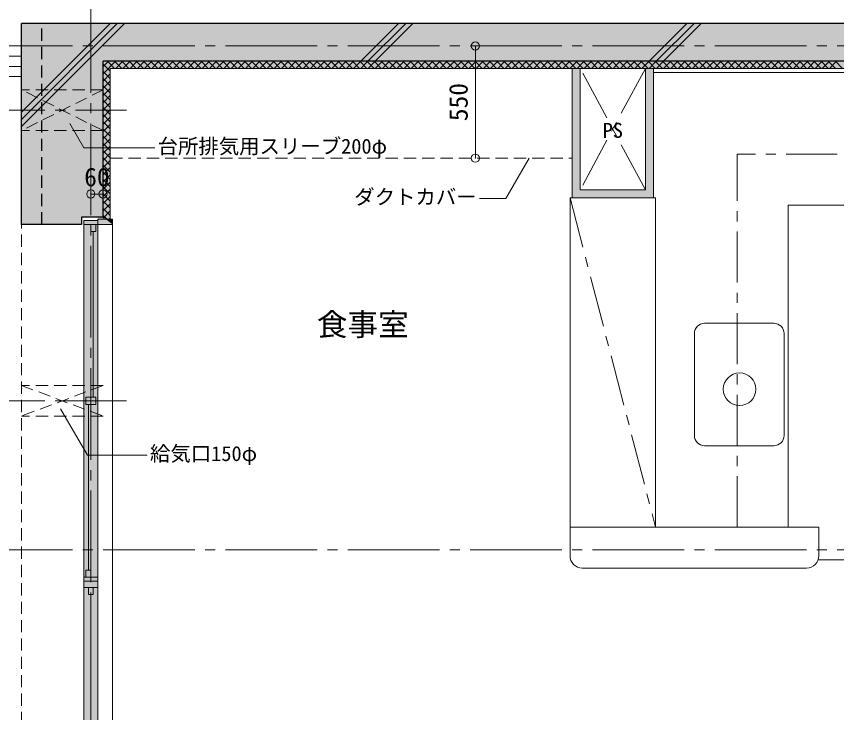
# Model space of a CAD drawing. Units: millimetres at full size, sheet at 1:50; details may follow other scales. Extents: x -9674 to 9699, y -6794 to 6791.
# Drawn here: x -7042 to -3020, y -27 to 3387 of the extents above; entities that cross this region are included whole.
import ezdxf
from ezdxf.enums import TextEntityAlignment as Align

# ---------------------------------------------------------------- set-up
doc = ezdxf.new("R2010")
doc.units = ezdxf.units.MM
doc.header["$LTSCALE"] = 50
doc.header["$PDMODE"] = 32
doc.header["$PDSIZE"] = 40
for name, pattern in [('CHAIN1', [8, 5, -1, 1, -1]), ('CHAIN2', [12, 9, -1, 1, -1]), ('DASHED1', [1.8, 1.2, -0.6])]:
    doc.linetypes.add(name, pattern=pattern)
for name, color, linetype, lineweight in [('1-0_芯', 7, 'CHAIN2', 9), ('1-1_躯体', 2, 'Continuous', 25), ('1-2_間仕切', 3, 'Continuous', 18), ('1-3_建具', 3, 'Continuous', 18), ('1-5_設備', 7, 'Continuous', 9), ('1-6_ﾊﾞﾙｺﾆｰ・階段', 4, 'Continuous', 9), ('1-7_その他', 7, 'DASHED1', 9), ('1-8_ハッチ', 4, 'Continuous', 9), ('1-A_文字', 7, 'Continuous', 9), ('1-B_寸法', 7, 'Continuous', 9), ('1-C_梁', 7, 'DASHED1', 9)]:
    doc.layers.add(name, color=color, linetype=linetype, lineweight=lineweight)
for name, color, linetype in [('4-0', 1, 'Continuous'), ('4-1', 2, 'Continuous'), ('4-2', 4, 'Continuous'), ('4-F', 4, 'Continuous')]:
    doc.layers.add(name, color=color, linetype=linetype)
doc.styles.add('ＭＳ ゴシック', font='')
doc.styles.get('ＭＳ ゴシック').set_extended_font_data('MS Gothic')

msp = doc.modelspace()

# ---------------------------------------------------------------- linework, layer by layer
at = {"layer": '1-0_芯'}
for p, q in [((-6677.5, -4188.13), (-6677.5, 4241.87)), ((-8417.5, 3241.87), (8192.5, 3241.87)), ((-8417.5, 771.87), (8192.5, 771.87))]:
    msp.add_line(p, q, dxfattribs=at)
at = {"layer": '1-1_躯体'}
for p, q in [((-7017.5, 2366.87), (-7017.5, 3351.87)), ((6382.5, 3351.87), (-7017.5, 3351.87)), ((-6617.5, 2401.87), (-6617.5, 3166.87)), ((6082.5, 3166.87), (-6617.5, 3166.87)), ((-6722.5, 2401.87), (-6722.5, 2366.87)), ((-6617.5, 2401.87), (-6722.5, 2401.87)), ((-6722.5, 2366.87), (-7017.5, 2366.87))]:
    msp.add_line(p, q, dxfattribs=at)
at = {"layer": '1-1_躯体', "linetype": 'DASHED1'}
msp.add_line((-6917.5, 2366.87), (-6917.5, 3351.87), dxfattribs=at)
at = {"layer": '1-2_間仕切'}
for p, q in [((-4277.5, 3131.87), (-4277.5, 2536.87)), ((-3957.5, 3131.87), (-3957.5, 2536.87)), ((-3917.5, 3131.87), (-3917.5, 2496.87)), ((-4277.5, 2536.87), (-3957.5, 2536.87))]:
    msp.add_line(p, q, dxfattribs=at)
msp.add_lwpolyline([(-4317.5, 3131.87), (-4317.5, 2496.87), (-3917.5, 2496.87)], dxfattribs=at)
at = {"layer": '1-3_建具', "color": 7, "lineweight": 9}
for p, q in [((-6712.5, 2386.87), (-6712.5, 2351.87)), ((-6712.5, 2386.87), (-6642.5, 2386.87)), ((-6642.5, 2366.87), (-6712.5, 2366.87)), ((-6712.5, 2351.87), (-6712.5, 651.87)), ((-6642.5, 2351.87), (-6642.5, 2366.87)), ((-6642.5, 2351.87), (-6642.5, 651.87)), ((-6570.5, -2063.13), (-6570.5, 2366.87)), ((-6815.98, 1501.87), (-6539.02, 1501.87)), ((-6712.5, 571.87), (-6712.5, 651.87)), ((-6642.5, 651.87), (-6642.5, 571.87)), ((-6642.5, 636.87), (-6712.5, 636.87)), ((-6712.5, 616.87), (-6642.5, 616.87)), ((-6642.5, 586.87), (-6712.5, 586.87)), ((-6712.5, 571.87), (-6712.5, -268.13)), ((-6642.5, 571.87), (-6642.5, -268.13))]:
    msp.add_line(p, q, dxfattribs=at)
at = {"layer": '1-3_建具'}
for p, q in [((-6642.5, 2391.87), (-6642.5, 2366.87)), ((-6570.5, 2391.87), (-6642.5, 2391.87)), ((-6677.5, 2331.87), (-6677.5, 2366.87)), ((-6653.5, 2331.87), (-6653.5, 2366.87)), ((-6653.5, 2331.87), (-6677.5, 2331.87)), ((-6665.5, 2331.87), (-6665.5, 1519.37)), ((-6653.5, 1519.37), (-6701.5, 1519.37)), ((-6701.5, 1519.37), (-6701.5, 1484.37)), ((-6677.5, 1519.37), (-6677.5, 1484.37)), ((-6689.5, 671.87), (-6689.5, 1484.37)), ((-6701.5, 671.87), (-6677.5, 671.87)), ((-6701.5, 671.87), (-6701.5, 636.87)), ((-6677.5, 671.87), (-6677.5, 636.87)), ((-6689.5, 551.87), (-6689.5, 586.87)), ((-6665.5, 551.87), (-6665.5, 586.87)), ((-6665.5, 551.87), (-6689.5, 551.87)), ((-6677.5, -248.13), (-6677.5, 551.87))]:
    msp.add_line(p, q, dxfattribs=at)
for points in [[(-6570.5, 2391.87), (-6570.5, 2366.87), (-6642.5, 2366.87)], [(-6653.5, 1519.37), (-6653.5, 1484.37), (-6701.5, 1484.37)]]:
    msp.add_lwpolyline(points, dxfattribs=at)
at = {"layer": '1-5_設備'}
for p, q in [((-2167.5, 3111.87), (-3917.5, 3111.87)), ((-4327.5, 2496.87), (-4317.5, 2496.87)), ((-4327.5, 741.87), (-4327.5, 2496.87)), ((-3917.5, 2496.87), (-3907.5, 2496.87)), ((-3907.5, 881.87), (-3907.5, 2496.87)), ((-2167.5, 2461.87), (-3257.5, 2461.87)), ((-3257.5, 881.87), (-3257.5, 2461.87)), ((-3667.5, 1881.87), (-3327.5, 1881.87)), ((-3717.5, 1331.87), (-3717.5, 1831.87)), ((-3277.5, 1831.87), (-3277.5, 1331.87)), ((-3667.5, 1281.87), (-3327.5, 1281.87)), ((-3110.93, 721.87), (-2277.5, 721.87)), ((-3167.5, 681.87), (-4267.5, 681.87))]:
    msp.add_line(p, q, dxfattribs=at)
at = {"layer": '1-5_設備', "linetype": 'CHAIN1'}
for p, q in [((-3017.5, 2711.87), (-3507.5, 2711.87)), ((-3507.5, 881.87), (-3507.5, 2711.87)), ((-4327.5, 2496.87), (-3907.5, 881.87))]:
    msp.add_line(p, q, dxfattribs=at)
at = {"layer": '1-5_設備'}
msp.add_lwpolyline([(-3107.5, 741.87), (-3107.5, 881.87), (-4327.5, 881.87)], dxfattribs=at)
msp.add_circle((-3495.87, 1558.5), 80, dxfattribs=at)
for centre, radius, start, end in [((-3667.5, 1831.87), 50, 90, 180), ((-3327.5, 1831.87), 50, 0, 90), ((-3667.5, 1331.87), 50, 180, 270), ((-3327.5, 1331.87), 50, 270, 0), ((-4267.5, 741.87), 60, 180, 270), ((-3167.5, 741.87), 60, 270, 0)]:
    msp.add_arc(centre, radius, start, end, dxfattribs=at)
at = {"layer": '1-6_ﾊﾞﾙｺﾆｰ・階段', "color": 7}
for p, q in [((-7917.5, 3241.87), (-7017.5, 3241.87)), ((-7890.7, 3191.87), (-7017.5, 3191.87)), ((-7863.9, 3141.87), (-7017.5, 3141.87)), ((-7837.1, 3091.87), (-7017.5, 3091.87))]:
    msp.add_line(p, q, dxfattribs=at)
at = {"layer": '1-7_その他', "color": 4, "linetype": 'CHAIN1'}
for p, q in [((-3957.5, 3131.87), (-4277.5, 2536.87)), ((-3957.5, 2536.87), (-4277.5, 3131.87))]:
    msp.add_line(p, q, dxfattribs=at)
at = {"layer": '1-7_その他'}
for p, q in [((-6617.5, 3026.87), (-7017.5, 3026.87)), ((-6617.5, 3026.87), (-7017.5, 2826.87)), ((-6617.5, 2826.87), (-7017.5, 3026.87)), ((-6617.5, 2826.87), (-7017.5, 2826.87)), ((-6617.5, 1576.87), (-7017.5, 1576.87)), ((-7017.5, 1576.87), (-6617.5, 1426.87)), ((-6617.5, 1576.87), (-7017.5, 1426.87)), ((-6617.5, 1426.87), (-7017.5, 1426.87))]:
    msp.add_line(p, q, dxfattribs=at)
at = {"layer": '1-7_その他', "linetype": 'CHAIN1'}
for p, q in [((-6502.5, 2926.87), (-7117.5, 2926.87)), ((-6502.5, 1501.87), (-7117.5, 1501.87))]:
    msp.add_line(p, q, dxfattribs=at)
at = {"layer": '1-8_ハッチ'}
for p, q in [((-7017.5, 2917.35), (-6582.98, 3351.87)), ((-7017.5, 2881.99), (-6547.63, 3351.87)), ((-7017.5, 2846.64), (-6512.27, 3351.87)), ((-5353.77, 3166.87), (-5168.77, 3351.87)), ((-5318.41, 3166.87), (-5133.41, 3351.87)), ((-5283.06, 3166.87), (-5098.06, 3351.87)), ((-3939.55, 3166.87), (-3754.55, 3351.87)), ((-3904.2, 3166.87), (-3719.2, 3351.87)), ((-3868.84, 3166.87), (-3683.84, 3351.87)), ((-6617.5, 3105.22), (-6555.85, 3166.87)), ((-6617.5, 3140.57), (-6591.2, 3166.87)), ((-6617.5, 3152.68), (-6582.5, 3117.68)), ((-6596.34, 3166.87), (-6561.34, 3131.87)), ((-6560.98, 3166.87), (-6525.98, 3131.87)), ((-6555.49, 3131.87), (-6520.49, 3166.87)), ((-6525.63, 3166.87), (-6490.63, 3131.87)), ((-6520.14, 3131.87), (-6485.14, 3166.87)), ((-6490.27, 3166.87), (-6455.27, 3131.87)), ((-6484.78, 3131.87), (-6449.78, 3166.87)), ((-6454.92, 3166.87), (-6419.92, 3131.87)), ((-6449.43, 3131.87), (-6414.43, 3166.87)), ((-6419.56, 3166.87), (-6384.56, 3131.87)), ((-6414.07, 3131.87), (-6379.07, 3166.87)), ((-6384.2, 3166.87), (-6349.2, 3131.87)), ((-6378.72, 3131.87), (-6343.72, 3166.87)), ((-6348.85, 3166.87), (-6313.85, 3131.87)), ((-6343.36, 3131.87), (-6308.36, 3166.87)), ((-6313.49, 3166.87), (-6278.49, 3131.87)), ((-6308.01, 3131.87), (-6273.01, 3166.87)), ((-6278.14, 3166.87), (-6243.14, 3131.87)), ((-6272.65, 3131.87), (-6237.65, 3166.87)), ((-6242.78, 3166.87), (-6207.78, 3131.87)), ((-6237.3, 3131.87), (-6202.3, 3166.87)), ((-6207.43, 3166.87), (-6172.43, 3131.87)), ((-6201.94, 3131.87), (-6166.94, 3166.87)), ((-6172.07, 3166.87), (-6137.07, 3131.87)), ((-6166.59, 3131.87), (-6131.59, 3166.87)), ((-6136.72, 3166.87), (-6101.72, 3131.87)), ((-6131.23, 3131.87), (-6096.23, 3166.87)), ((-6101.36, 3166.87), (-6066.36, 3131.87)), ((-6095.87, 3131.87), (-6060.87, 3166.87)), ((-6066.01, 3166.87), (-6031.01, 3131.87)), ((-6060.52, 3131.87), (-6025.52, 3166.87)), ((-6030.65, 3166.87), (-5995.65, 3131.87)), ((-6025.16, 3131.87), (-5990.16, 3166.87)), ((-5995.3, 3166.87), (-5960.3, 3131.87)), ((-5989.81, 3131.87), (-5954.81, 3166.87)), ((-5959.94, 3166.87), (-5924.94, 3131.87)), ((-5954.45, 3131.87), (-5919.45, 3166.87)), ((-5924.59, 3166.87), (-5889.59, 3131.87)), ((-5919.1, 3131.87), (-5884.1, 3166.87)), ((-5889.23, 3166.87), (-5854.23, 3131.87)), ((-5883.74, 3131.87), (-5848.74, 3166.87)), ((-5853.87, 3166.87), (-5818.87, 3131.87)), ((-5848.39, 3131.87), (-5813.39, 3166.87)), ((-5818.52, 3166.87), (-5783.52, 3131.87)), ((-5813.03, 3131.87), (-5778.03, 3166.87)), ((-5783.16, 3166.87), (-5748.16, 3131.87)), ((-5777.68, 3131.87), (-5742.68, 3166.87)), ((-5747.81, 3166.87), (-5712.81, 3131.87)), ((-5742.32, 3131.87), (-5707.32, 3166.87)), ((-5712.45, 3166.87), (-5677.45, 3131.87)), ((-5706.97, 3131.87), (-5671.97, 3166.87)), ((-5677.1, 3166.87), (-5642.1, 3131.87)), ((-5671.61, 3131.87), (-5636.61, 3166.87)), ((-5641.74, 3166.87), (-5606.74, 3131.87)), ((-5636.26, 3131.87), (-5601.26, 3166.87)), ((-5606.39, 3166.87), (-5571.39, 3131.87)), ((-5600.9, 3131.87), (-5565.9, 3166.87)), ((-5571.03, 3166.87), (-5536.03, 3131.87)), ((-5565.54, 3131.87), (-5530.54, 3166.87)), ((-5535.68, 3166.87), (-5500.68, 3131.87)), ((-5530.19, 3131.87), (-5495.19, 3166.87)), ((-5500.32, 3166.87), (-5465.32, 3131.87)), ((-5494.83, 3131.87), (-5459.83, 3166.87)), ((-5464.97, 3166.87), (-5429.97, 3131.87)), ((-5459.48, 3131.87), (-5424.48, 3166.87)), ((-5429.61, 3166.87), (-5394.61, 3131.87)), ((-5424.12, 3131.87), (-5389.12, 3166.87)), ((-5394.26, 3166.87), (-5359.26, 3131.87)), ((-5388.77, 3131.87), (-5353.77, 3166.87)), ((-5358.9, 3166.87), (-5323.9, 3131.87)), ((-5353.41, 3131.87), (-5318.41, 3166.87)), ((-5323.54, 3166.87), (-5288.54, 3131.87)), ((-5318.06, 3131.87), (-5283.06, 3166.87)), ((-5288.19, 3166.87), (-5253.19, 3131.87)), ((-5282.7, 3131.87), (-5247.7, 3166.87)), ((-5252.83, 3166.87), (-5217.83, 3131.87)), ((-5247.35, 3131.87), (-5212.35, 3166.87)), ((-5217.48, 3166.87), (-5182.48, 3131.87)), ((-5211.99, 3131.87), (-5176.99, 3166.87)), ((-5182.12, 3166.87), (-5147.12, 3131.87)), ((-5176.64, 3131.87), (-5141.64, 3166.87)), ((-5146.77, 3166.87), (-5111.77, 3131.87)), ((-5141.28, 3131.87), (-5106.28, 3166.87)), ((-5111.41, 3166.87), (-5076.41, 3131.87)), ((-5105.92, 3131.87), (-5070.92, 3166.87)), ((-5076.06, 3166.87), (-5041.06, 3131.87)), ((-5070.57, 3131.87), (-5035.57, 3166.87)), ((-5040.7, 3166.87), (-5005.7, 3131.87)), ((-5035.21, 3131.87), (-5000.21, 3166.87)), ((-5005.35, 3166.87), (-4970.35, 3131.87)), ((-4999.86, 3131.87), (-4964.86, 3166.87)), ((-4969.99, 3166.87), (-4934.99, 3131.87)), ((-4964.5, 3131.87), (-4929.5, 3166.87)), ((-4934.64, 3166.87), (-4899.64, 3131.87)), ((-4929.15, 3131.87), (-4894.15, 3166.87)), ((-4899.28, 3166.87), (-4864.28, 3131.87)), ((-4893.79, 3131.87), (-4858.79, 3166.87)), ((-4863.93, 3166.87), (-4828.93, 3131.87)), ((-4858.44, 3131.87), (-4823.44, 3166.87)), ((-4828.57, 3166.87), (-4793.57, 3131.87)), ((-4823.08, 3131.87), (-4788.08, 3166.87)), ((-4793.21, 3166.87), (-4758.21, 3131.87)), ((-4787.73, 3131.87), (-4752.73, 3166.87)), ((-4757.86, 3166.87), (-4722.86, 3131.87)), ((-4752.37, 3131.87), (-4717.37, 3166.87)), ((-4722.5, 3166.87), (-4687.5, 3131.87)), ((-4717.02, 3131.87), (-4682.02, 3166.87)), ((-4687.15, 3166.87), (-4652.15, 3131.87)), ((-4681.66, 3131.87), (-4646.66, 3166.87)), ((-4651.79, 3166.87), (-4616.79, 3131.87)), ((-4646.31, 3131.87), (-4611.31, 3166.87)), ((-4616.44, 3166.87), (-4581.44, 3131.87)), ((-4610.95, 3131.87), (-4575.95, 3166.87)), ((-4581.08, 3166.87), (-4546.08, 3131.87)), ((-4575.59, 3131.87), (-4540.59, 3166.87)), ((-4545.73, 3166.87), (-4510.73, 3131.87)), ((-4540.24, 3131.87), (-4505.24, 3166.87)), ((-4510.37, 3166.87), (-4475.37, 3131.87)), ((-4504.88, 3131.87), (-4469.88, 3166.87)), ((-4475.02, 3166.87), (-4440.02, 3131.87)), ((-4469.53, 3131.87), (-4434.53, 3166.87)), ((-4439.66, 3166.87), (-4404.66, 3131.87)), ((-4434.17, 3131.87), (-4399.17, 3166.87)), ((-4404.31, 3166.87), (-4369.31, 3131.87)), ((-4398.82, 3131.87), (-4363.82, 3166.87)), ((-4368.95, 3166.87), (-4333.95, 3131.87)), ((-4363.46, 3131.87), (-4328.46, 3166.87)), ((-4333.6, 3166.87), (-4298.6, 3131.87)), ((-4328.11, 3131.87), (-4293.11, 3166.87)), ((-4298.24, 3166.87), (-4263.24, 3131.87)), ((-4292.75, 3131.87), (-4257.75, 3166.87)), ((-4262.88, 3166.87), (-4227.88, 3131.87)), ((-4257.4, 3131.87), (-4222.4, 3166.87)), ((-4227.53, 3166.87), (-4192.53, 3131.87)), ((-4222.04, 3131.87), (-4187.04, 3166.87)), ((-4192.17, 3166.87), (-4157.17, 3131.87)), ((-4186.69, 3131.87), (-4151.69, 3166.87)), ((-4156.82, 3166.87), (-4121.82, 3131.87)), ((-4151.33, 3131.87), (-4116.33, 3166.87)), ((-4121.46, 3166.87), (-4086.46, 3131.87)), ((-4115.98, 3131.87), (-4080.98, 3166.87)), ((-4086.11, 3166.87), (-4051.11, 3131.87)), ((-4080.62, 3131.87), (-4045.62, 3166.87)), ((-4050.75, 3166.87), (-4015.75, 3131.87)), ((-4045.26, 3131.87), (-4010.26, 3166.87)), ((-4015.4, 3166.87), (-3980.4, 3131.87)), ((-4009.91, 3131.87), (-3974.91, 3166.87)), ((-3980.04, 3166.87), (-3945.04, 3131.87)), ((-3974.55, 3131.87), (-3939.55, 3166.87)), ((-3944.69, 3166.87), (-3909.69, 3131.87)), ((-3939.2, 3131.87), (-3904.2, 3166.87)), ((-3909.33, 3166.87), (-3874.33, 3131.87)), ((-3903.84, 3131.87), (-3868.84, 3166.87)), ((-3873.98, 3166.87), (-3838.98, 3131.87)), ((-3868.49, 3131.87), (-3833.49, 3166.87)), ((-3838.62, 3166.87), (-3803.62, 3131.87)), ((-3833.13, 3131.87), (-3798.13, 3166.87)), ((-3803.27, 3166.87), (-3768.27, 3131.87)), ((-3797.78, 3131.87), (-3762.78, 3166.87)), ((-3767.91, 3166.87), (-3732.91, 3131.87)), ((-3762.42, 3131.87), (-3727.42, 3166.87)), ((-3732.55, 3166.87), (-3697.55, 3131.87)), ((-3727.07, 3131.87), (-3692.07, 3166.87)), ((-3697.2, 3166.87), (-3662.2, 3131.87)), ((-3691.71, 3131.87), (-3656.71, 3166.87)), ((-3661.84, 3166.87), (-3626.84, 3131.87)), ((-3656.36, 3131.87), (-3621.36, 3166.87)), ((-3626.49, 3166.87), (-3591.49, 3131.87)), ((-3621, 3131.87), (-3586, 3166.87)), ((-3591.13, 3166.87), (-3556.13, 3131.87)), ((-3585.65, 3131.87), (-3550.65, 3166.87)), ((-3555.78, 3166.87), (-3520.78, 3131.87)), ((-3550.29, 3131.87), (-3515.29, 3166.87)), ((-3520.42, 3166.87), (-3485.42, 3131.87)), ((-3514.93, 3131.87), (-3479.93, 3166.87)), ((-3485.07, 3166.87), (-3450.07, 3131.87)), ((-3479.58, 3131.87), (-3444.58, 3166.87)), ((-3449.71, 3166.87), (-3414.71, 3131.87)), ((-3444.22, 3131.87), (-3409.22, 3166.87)), ((-3414.36, 3166.87), (-3379.36, 3131.87)), ((-3408.87, 3131.87), (-3373.87, 3166.87)), ((-3379, 3166.87), (-3344, 3131.87)), ((-3373.51, 3131.87), (-3338.51, 3166.87)), ((-3343.65, 3166.87), (-3308.65, 3131.87)), ((-3338.16, 3131.87), (-3303.16, 3166.87)), ((-3308.29, 3166.87), (-3273.29, 3131.87)), ((-3302.8, 3131.87), (-3267.8, 3166.87)), ((-3272.94, 3166.87), (-3237.94, 3131.87)), ((-3267.45, 3131.87), (-3232.45, 3166.87)), ((-3237.58, 3166.87), (-3202.58, 3131.87)), ((-3232.09, 3131.87), (-3197.09, 3166.87)), ((-3202.22, 3166.87), (-3167.22, 3131.87)), ((-3196.74, 3131.87), (-3161.74, 3166.87)), ((-3166.87, 3166.87), (-3131.87, 3131.87)), ((-3161.38, 3131.87), (-3126.38, 3166.87)), ((-3131.51, 3166.87), (-3096.51, 3131.87)), ((-3126.03, 3131.87), (-3091.03, 3166.87)), ((-3096.16, 3166.87), (-3061.16, 3131.87)), ((-3090.67, 3131.87), (-3055.67, 3166.87)), ((-3060.8, 3166.87), (-3025.8, 3131.87)), ((-3055.32, 3131.87), (-3020.32, 3166.87)), ((-3025.45, 3166.87), (-2990.45, 3131.87)), ((-6617.5, 3117.32), (-6582.5, 3082.32)), ((-6617.5, 3069.86), (-6582.5, 3104.86)), ((-6582.5, 2391.87), (-6582.5, 3131.87)), ((6047.5, 3131.87), (-6582.5, 3131.87)), ((-6617.5, 3081.97), (-6582.5, 3046.97)), ((-6617.5, 3034.51), (-6582.5, 3069.51)), ((-6617.5, 3046.61), (-6582.5, 3011.61)), ((-6617.5, 2999.15), (-6582.5, 3034.15)), ((-6617.5, 3011.26), (-6582.5, 2976.26)), ((-6617.5, 2963.8), (-6582.5, 2998.8)), ((-6617.5, 2975.9), (-6582.5, 2940.9)), ((-6617.5, 2928.44), (-6582.5, 2963.44)), ((-6617.5, 2940.54), (-6582.5, 2905.54)), ((-6617.5, 2893.09), (-6582.5, 2928.09)), ((-6617.5, 2905.19), (-6582.5, 2870.19)), ((-6617.5, 2857.73), (-6582.5, 2892.73)), ((-6617.5, 2869.83), (-6582.5, 2834.83)), ((-6617.5, 2822.38), (-6582.5, 2857.38)), ((-6617.5, 2834.48), (-6582.5, 2799.48)), ((-6617.5, 2787.02), (-6582.5, 2822.02)), ((-6617.5, 2799.12), (-6582.5, 2764.12)), ((-6617.5, 2751.66), (-6582.5, 2786.66)), ((-6617.5, 2763.77), (-6582.5, 2728.77)), ((-6617.5, 2716.31), (-6582.5, 2751.31)), ((-6617.5, 2728.41), (-6582.5, 2693.41)), ((-6617.5, 2680.95), (-6582.5, 2715.95)), ((-6617.5, 2693.06), (-6582.5, 2658.06)), ((-6617.5, 2645.6), (-6582.5, 2680.6)), ((-6617.5, 2657.7), (-6582.5, 2622.7)), ((-6617.5, 2610.24), (-6582.5, 2645.24)), ((-6617.5, 2622.35), (-6582.5, 2587.35)), ((-6617.5, 2574.89), (-6582.5, 2609.89)), ((-6617.5, 2586.99), (-6582.5, 2551.99)), ((-6617.5, 2539.53), (-6582.5, 2574.53)), ((-6617.5, 2551.64), (-6582.5, 2516.64)), ((-6617.5, 2504.18), (-6582.5, 2539.18)), ((-6617.5, 2516.28), (-6582.5, 2481.28)), ((-6617.5, 2468.82), (-6582.5, 2503.82)), ((-6617.5, 2480.93), (-6582.5, 2445.93)), ((-6617.5, 2433.47), (-6582.5, 2468.47)), ((-6617.5, 2445.57), (-6582.5, 2410.57)), ((-6617.5, 2398.11), (-6582.5, 2433.11)), ((-6617.5, 2410.21), (-6599.15, 2391.87)), ((-6588.39, 2391.87), (-6582.5, 2397.76))]:
    msp.add_line(p, q, dxfattribs=at)
at = {"layer": '1-A_文字'}
for p, q in [((-6781.13, 2861.57), (-6712, 2741.83)), ((-6712, 2741.83), (-6364.16, 2741.83)), ((-4527.78, 2691.87), (-4642.32, 2493.48)), ((-4642.32, 2493.48), (-4771.49, 2493.48))]:
    msp.add_line(p, q, dxfattribs=at)
msp.add_lwpolyline([(-6825.78, 1462.09), (-6694.39, 1234.53), (-6401.53, 1234.53)], dxfattribs=at)
at = {"layer": '1-B_寸法'}
for p, q in [((-4791.61, 2691.87), (-4791.61, 3241.87)), ((-6617.5, 2515.93), (-6677.5, 2515.93))]:
    msp.add_line(p, q, dxfattribs=at)
at = {"layer": '1-B_寸法', "color": 3}
for p in [(-4791.61, 3241.87), (-4791.61, 2691.87), (-6677.5, 2515.93), (-6617.5, 2515.93)]:
    msp.add_point(p, dxfattribs=at)
at = {"layer": '1-C_梁'}
for p, q in [((-6582.5, 2691.87), (-4317.5, 2691.87)), ((-7017.5, -2063.13), (-7017.5, 2366.87))]:
    msp.add_line(p, q, dxfattribs=at)
at = {"layer": '4-0'}
for points in [[(-7017.5, 3351.87), (-6917.5, 3351.87), (-7017.5, 2366.87), (-6917.5, 2366.87)], [(-6722.5, 2401.87), (-6617.5, 3166.87), (-6917.5, 3351.87)], [(-6722.5, 2401.87), (-6917.5, 3351.87), (-6917.5, 2366.87)], [(-6917.5, 3351.87), (-6617.5, 3166.87), (6382.5, 3351.87), (6182.5, 3166.87)], [(-6722.5, 2401.87), (-6617.5, 2401.87), (-6617.5, 3166.87)], [(-6917.5, 2366.87), (-6722.5, 2366.87), (-6722.5, 2401.87)]]:
    msp.add_solid(points, dxfattribs=at)
at = {"layer": '4-1'}
msp.add_solid([(-6712.5, 2386.87), (-6642.5, 2386.87), (-6712.5, -2083.13), (-6642.5, -2083.13)], dxfattribs=at)
at = {"layer": '4-2'}
for points in [[(-4317.5, 2496.87), (-4277.5, 2536.87), (-4317.5, 3131.87), (-4277.5, 3131.87)], [(-3957.5, 3131.87), (-3917.5, 3131.87), (-3957.5, 2536.87), (-3917.5, 2496.87)], [(-4317.5, 2496.87), (-4277.5, 2536.87), (-3957.5, 2536.87)], [(-3957.5, 2536.87), (-3917.5, 2496.87), (-4317.5, 2496.87)]]:
    msp.add_solid(points, dxfattribs=at)
at = {"layer": '4-F'}
for points in [[(-6617.5, 2401.87), (-6582.5, 2391.87), (-6617.5, 3166.87), (-6582.5, 3131.87)], [(6047.5, 3131.87), (6082.5, 3166.87), (-6582.5, 3131.87), (-6617.5, 3166.87)], [(-6570.5, 2366.87), (-6617.5, 2401.87), (-6642.5, 2402.1)], [(-6570.5, 2366.87), (-6642.5, 2402.1), (-6642.5, 2366.87)], [(-6570.5, 2366.87), (-6582.5, 2391.87), (-6617.5, 2401.87)], [(-6570.5, 2366.87), (-6570.5, 2391.87), (-6582.5, 2391.87)]]:
    msp.add_solid(points, dxfattribs=at)

# ---------------------------------------------------------------- texts
at = {"layer": '1-A_文字', "style": 'ＭＳ ゴシック'}
for s, height, p in [('PS', 73.31, (-4167.5, 2769.37)), ('台所排気用スリーブ200φ', 73.31, (-6350.05, 2691.76)), ('ダクトカバー', 73.31, (-5385.6, 2443.42)), ('食事室', 110, (-5569.11, 1788.41)), ('給気口150φ', 73.31, (-6387.42, 1184.46))]:
    msp.add_text(s, height=height, dxfattribs=at).set_placement(p, align=Align.BOTTOM_LEFT)
at = {"layer": '1-B_寸法', "style": 'ＭＳ ゴシック'}
msp.add_text('550', height=91.64, rotation=90, dxfattribs=at).set_placement((-4801.61, 2873.12), align=Align.BOTTOM_LEFT)
msp.add_text('60', height=91.64, dxfattribs=at).set_placement((-6710, 2525.93), align=Align.BOTTOM_LEFT)

doc.saveas('drawing.dxf')
